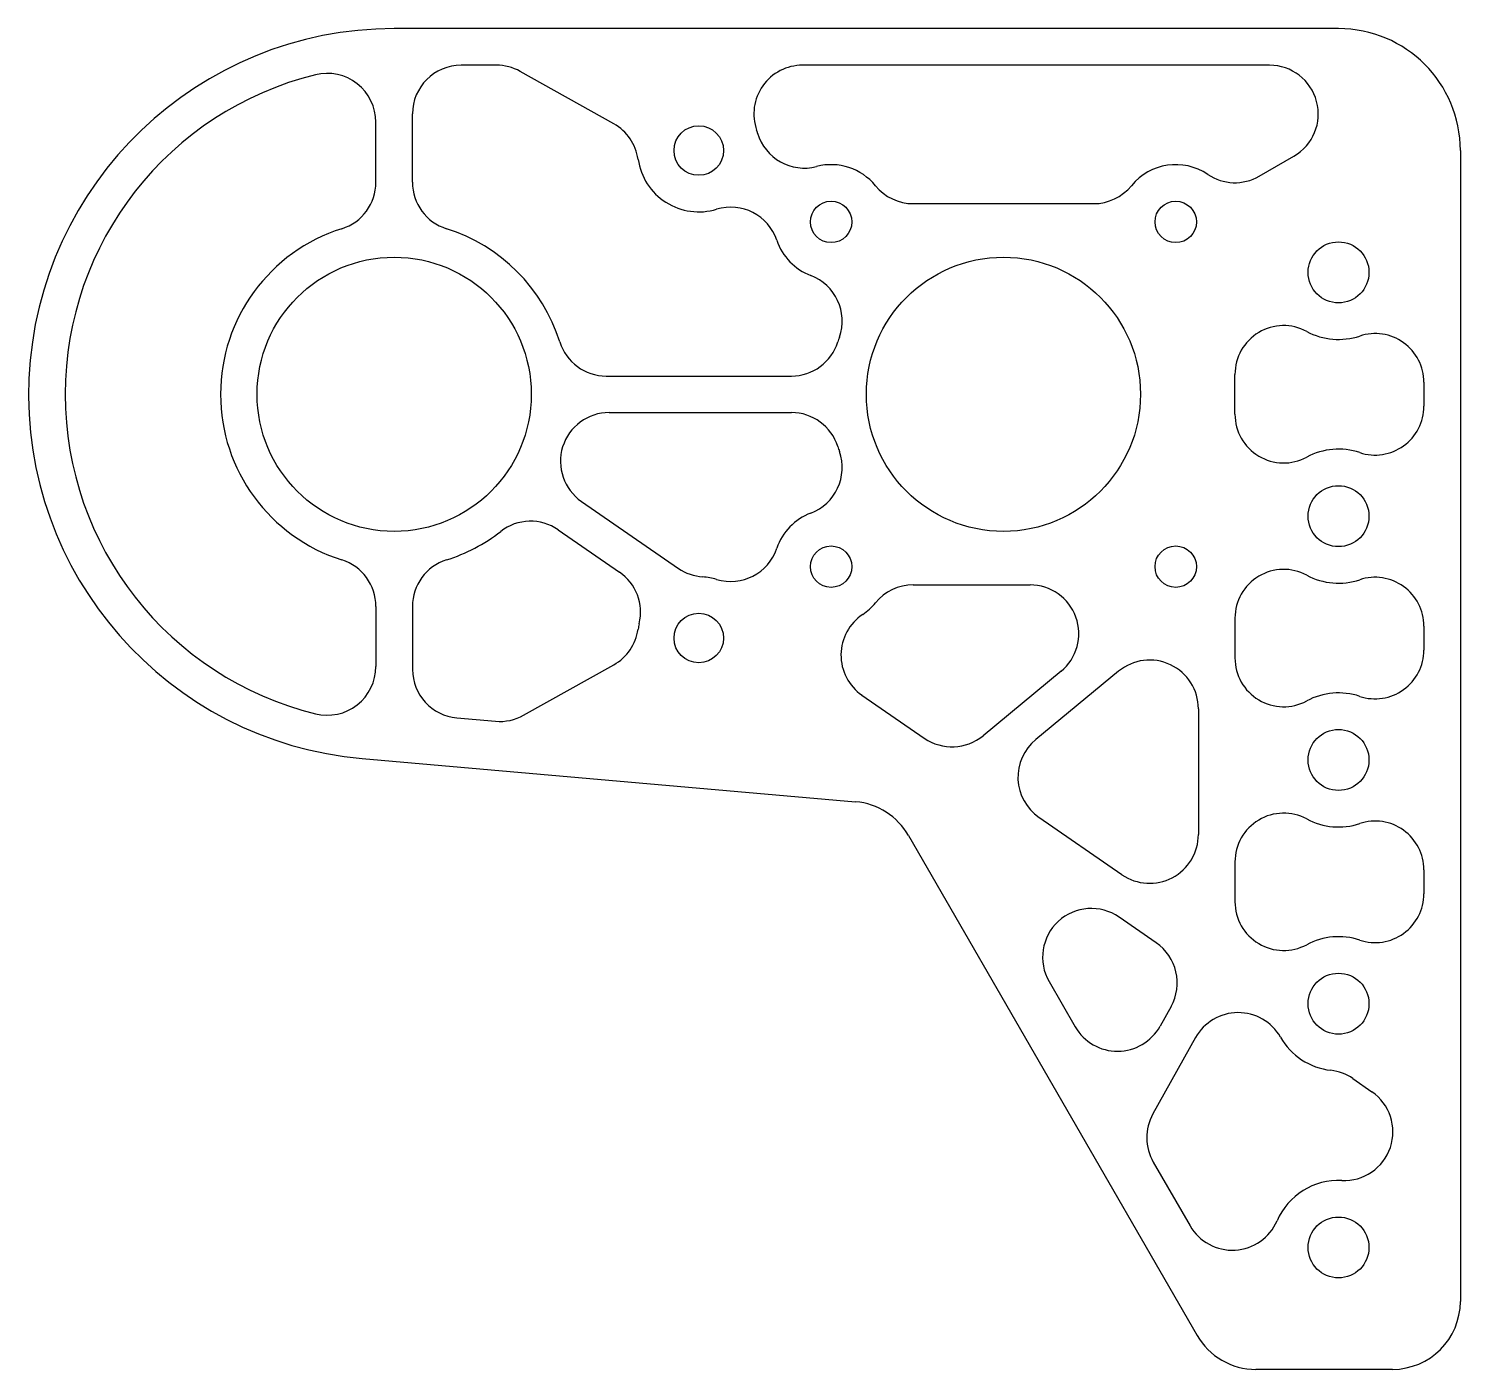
# Model space of a CAD drawing. Extents: x -5.88 to 0, y 0 to 5.5.
import ezdxf

# ---------------------------------------------------------------- set-up
doc = ezdxf.new("R2010")
doc.units = 0
doc.header["$MEASUREMENT"] = 0
doc.layers.add('VISIBLE', color=7, linetype='CONTINUOUS')

msp = doc.modelspace()

# ---------------------------------------------------------------- linework, layer by layer
at = {"layer": 'VISIBLE'}
for p, q in [((-0.5, 5.5), (-4.375, 5.5)), ((-3.9557, 5.35), (-4.1, 5.35)), ((-0.7829, 5.35), (-2.6991, 5.35)), ((-3.4741, 5.1096), (-3.858, 5.3245)), ((-4.45, 4.8701), (-4.45, 5.1166)), ((-4.3, 4.8701), (-4.3, 5.15)), ((0, 5), (0, 0.2787)), ((-0.825, 4.8948), (-0.6829, 4.9768)), ((-2.2451, 4.7821), (-1.5049, 4.7821)), ((-3.5049, 4.075), (-2.7451, 4.075)), ((-0.925, 3.9183), (-0.925, 4.0817)), ((-0.15, 4.0493), (-0.15, 3.9507)), ((-3.4927, 3.925), (-2.7451, 3.925)), ((-3.6063, 3.5604), (-3.2088, 3.286)), ((-3.7016, 3.4439), (-3.4503, 3.2705)), ((-2.2451, 3.2179), (-1.7657, 3.2179)), ((-4.45, 3.1299), (-4.45, 2.8834)), ((-4.3, 3.1299), (-4.3, 2.8717)), ((-0.925, 3.0817), (-0.925, 2.9183)), ((-0.15, 3.0493), (-0.15, 2.9507)), ((-3.8439, 2.6834), (-3.4741, 2.8904)), ((-1.6384, 2.8636), (-1.9587, 2.5995)), ((-1.4022, 2.864), (-1.7427, 2.5832)), ((-2.4554, 2.7658), (-2.1996, 2.5892)), ((-1.075, 2.7097), (-1.075, 2.1939)), ((-4.1174, 2.6725), (-3.959, 2.6586)), ((-4.5057, 2.5057), (-2.4817, 2.3286)), ((-1.3886, 2.0293), (-1.7291, 2.2643)), ((-2.2646, 2.1903), (-1.0805, 0.1394)), ((-0.925, 2.0817), (-0.925, 1.9183)), ((-0.15, 2.0493), (-0.15, 1.9507)), ((-1.2483, 1.7501), (-1.4006, 1.8553)), ((-1.6874, 1.5907), (-1.5802, 1.4049)), ((-1.1873, 1.4881), (-1.2323, 1.4074)), ((-1.0865, 1.3609), (-1.2614, 1.0477)), ((-0.441, 1.1927), (-0.3632, 1.139)), ((-1.2599, 0.8502), (-1.109, 0.5889)), ((-0.2787, 0), (-0.8391, 0))]:
    msp.add_line(p, q, dxfattribs=at)
for centre, radius in [((-3.125, 5), 0.1016), ((-2.5821, 4.7071), 0.085), ((-1.1679, 4.7071), 0.085), ((-0.5, 4.5), 0.125), ((-4.375, 4), 0.5625), ((-1.875, 4), 0.5625), ((-0.5, 3.5), 0.125), ((-2.5821, 3.2929), 0.085), ((-1.1679, 3.2929), 0.085), ((-3.125, 3), 0.1016), ((-0.5, 2.5), 0.125), ((-0.5, 1.5), 0.125), ((-0.5, 0.5), 0.125)]:
    msp.add_circle(centre, radius, dxfattribs=at)
for centre, radius, start, end in [((-4.375, 4), 1.5, 90, 265), ((-0.5, 5), 0.5, 0, 90), ((-4.1, 5.15), 0.2, 90, 180), ((-3.9557, 5.15), 0.2, 60.75117, 90), ((-2.6991, 5.15), 0.2, 90, 199.40114), ((-0.7829, 5.15), 0.2, 300, 90), ((-4.375, 4), 1.35, 103.83522, 256.16478), ((-4.65, 5.1166), 0.2, 0, 103.83522), ((-3.5719, 4.9351), 0.2, 8.26816, 60.75117), ((-3.125, 5), 0.2516, 16.46777, 19.40114), ((-2.692, 5.128), 0.2, 196.46777, 284.62776), ((-3.125, 5), 0.2516, 188.26816, 286.83813), ((-2.5821, 4.7071), 0.235, 39.21143, 104.62776), ((-1.1679, 4.7071), 0.235, 56.05305, 140.78857), ((-0.925, 5.068), 0.2, 236.05305, 300), ((-4.65, 4.8701), 0.2, 287.5399, 0), ((-4.1, 4.8701), 0.2, 180, 252.4601), ((-2.2451, 4.9821), 0.2, 219.21143, 270), ((-1.5049, 4.9821), 0.2, 270, 320.78857), ((-2.9942, 4.5678), 0.2, 18.67814, 106.83813), ((-4.375, 4), 0.7125, 107.5399, 252.4601), ((-4.375, 4), 0.7125, 17.5399, 72.4601), ((-2.5821, 4.7071), 0.235, 198.67814, 249.19536), ((-2.7366, 4.3005), 0.2, 340.77478, 69.19536), ((-1.875, 4), 0.7125, 160.77478, 162.4601), ((-0.725, 4.0817), 0.2, 61.72629, 180), ((-0.5, 4.5), 0.275, 241.72629, 288.40848), ((-0.35, 4.0493), 0.2, 0, 108.40848), ((-3.5049, 4.275), 0.2, 197.5399, 270), ((-2.7451, 4.275), 0.2, 270, 342.4601), ((-0.35, 3.9507), 0.2, 251.59152, 0), ((-3.4927, 3.725), 0.2, 90, 235.37784), ((-2.7451, 3.725), 0.2, 17.5399, 90), ((-0.725, 3.9183), 0.2, 180, 298.27371), ((-2.7366, 3.6995), 0.2, 290.80464, 19.22522), ((-1.875, 4), 0.7125, 197.5399, 199.22522), ((-0.5, 3.5), 0.275, 71.59152, 118.27371), ((-3.8152, 3.2794), 0.2, 55.37784, 127.83794), ((-2.5821, 3.2929), 0.235, 110.80464, 161.32186), ((-4.375, 4), 0.7125, 287.5399, 307.83794), ((-2.9942, 3.4322), 0.2, 253.16187, 341.32186), ((-4.65, 3.1299), 0.2, 0, 72.4601), ((-4.1, 3.1299), 0.2, 107.5399, 180), ((-3.564, 3.1059), 0.2, 346.44041, 55.37784), ((-3.0952, 3.4506), 0.2, 235.37784, 266.21744), ((-3.125, 3), 0.2516, 73.16187, 86.21744), ((-0.725, 3.0817), 0.2, 61.72629, 180), ((-0.5, 3.5), 0.275, 241.72629, 288.40848), ((-0.35, 3.0493), 0.2, 0, 108.40848), ((-2.2451, 3.0179), 0.2, 90, 140.78857), ((-1.7657, 3.0179), 0.2, 309.51167, 90), ((-2.5821, 3.2929), 0.235, 303.5468, 320.78857), ((-3.125, 3), 0.2516, 166.44041, 171.73184), ((-2.3417, 2.9303), 0.2, 123.5468, 235.37784), ((-3.5719, 3.0649), 0.2, 299.24883, 351.73184), ((-0.35, 2.9507), 0.2, 251.59152, 0), ((-4.65, 2.8834), 0.2, 256.16478, 0), ((-1.275, 2.7097), 0.2, 0, 129.51167), ((-0.725, 2.9183), 0.2, 180, 298.27371), ((-4.1, 2.8717), 0.2, 180, 265), ((-0.5, 2.5), 0.275, 71.59152, 118.27371), ((-3.9416, 2.8579), 0.2, 265, 299.24883), ((-2.086, 2.7538), 0.2, 235.37784, 309.51167), ((-1.6154, 2.4289), 0.2, 129.51167, 235.37784), ((-2.506, 2.0509), 0.2787, 30, 85), ((-0.725, 2.0817), 0.2, 61.72629, 180), ((-0.5, 2.5), 0.275, 241.72629, 288.40848), ((-0.35, 2.0493), 0.2, 0, 108.40848), ((-1.275, 2.1939), 0.2, 235.37784, 0), ((-0.35, 1.9507), 0.2, 251.59152, 0), ((-1.5142, 1.6907), 0.2, 55.37784, 210), ((-0.725, 1.9183), 0.2, 180, 298.27371), ((-0.5, 1.5), 0.275, 71.59152, 118.27371), ((-1.362, 1.5856), 0.2, 330.83048, 55.37784), ((-0.9119, 1.2634), 0.2, 29.87051, 150.83048), ((-1.407, 1.5049), 0.2, 210, 330.83048), ((-0.5, 1.5), 0.275, 209.87051, 263.3943), ((-0.5546, 1.0282), 0.2, 55.37784, 83.3943), ((-0.4768, 0.9744), 0.2, 267.20492, 55.37784), ((-1.0867, 0.9502), 0.2, 150.83048, 210), ((-0.5, 0.5), 0.275, 87.20492, 156.57084), ((-0.9358, 0.6889), 0.2, 210, 336.57084), ((-0.2787, 0.2787), 0.2787, 270, 0), ((-0.8391, 0.2787), 0.2787, 210, 270)]:
    msp.add_arc(centre, radius, start, end, dxfattribs=at)

doc.saveas('drawing.dxf')
